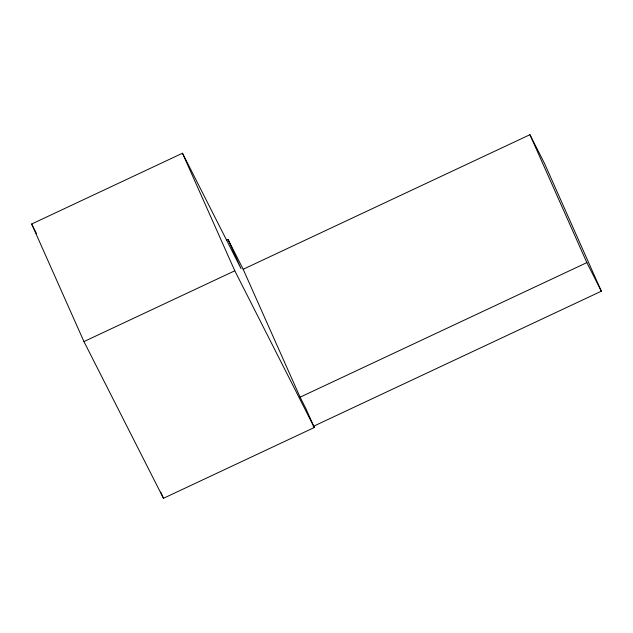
<?xml version="1.0" encoding="UTF-8"?>
<svg xmlns="http://www.w3.org/2000/svg" width="633" height="633" viewBox="0 0 633 633"><rect width="100%" height="100%" fill="white"/><g stroke="black" fill="none" stroke-linecap="round" stroke-linejoin="round"><path stroke-width="0.95" d="M228.078 239.511L243.175 269.27L300.089 397.184L305.945 408.736L314.3 427.512L163.464 498.298L83.952 341.575L31.65 224.019L182.486 153.233L241.046 268.653L228.078 239.511L226.29 240.35M83.952 341.575L234.796 270.797L314.3 427.512M243.175 269.27L529.94 134.702L544.435 163.282L601.35 291.196L313.193 426.413M300.089 397.184L586.854 262.624L601.35 291.196M31.65 224.019L36.564 233.712M529.94 134.702L586.854 262.624M182.486 153.233L234.796 270.797M160.679 492.039L163.464 498.298"/></g></svg>
